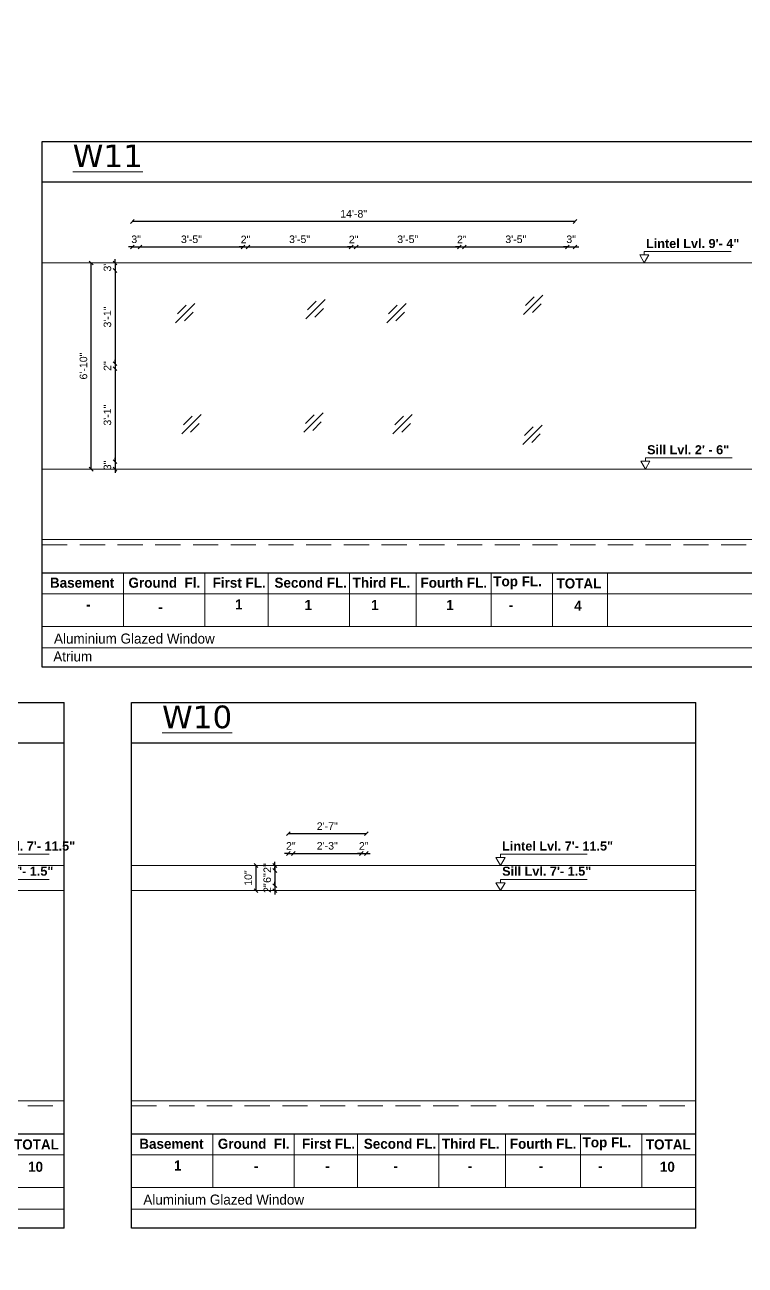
# Model space of a CAD drawing. Header units: inches. Extents: x 10755 to 33653, y -10992 to 10708.
# Drawn here: x 26382.4 to 26668.9, y 6647.1 to 7140.2 of the extents above; entities that cross this region are included whole.
import ezdxf

# ---------------------------------------------------------------- set-up
doc = ezdxf.new("R2010")
doc.units = ezdxf.units.IN
doc.header["$MEASUREMENT"] = 0
doc.linetypes.add('DASHED', pattern=[0.75, 0.5, -0.25])
for name, color, linetype, lineweight in [('dim', 6, 'Continuous', 13), ('Dimention', 4, 'Continuous', 15), ('ELE 2', 3, 'Continuous', 9), ('hatch3', 43, 'Continuous', 5), ('int dim', 6, 'Continuous', 15), ('PLASTER', 50, 'Continuous', 9), ('Text', 150, 'Continuous', 18), ('wall', 1, 'Continuous', 35)]:
    doc.layers.add(name, color=color, linetype=linetype, lineweight=lineweight)
doc.layers.add('ele 3', color=6, linetype='Continuous')
doc.styles.add('ordinary', font='arial.ttf')
doc.styles.add('SCALE 50', font='GOTHIC.TTF', dxfattribs={"height": 100})
doc.styles.get("Standard").update_dxf_attribs({"font": 'arial.ttf'})
doc.styles.add('Title Text', font='arialbd.ttf')
doc.dimstyles.new('Copy(2) of 96', dxfattribs={"dimtxt": 3, "dimasz": 1.5, "dimexe": 0.5, "dimexo": 0.5, "dimgap": 1.5, "dimtad": 1, "dimdec": 1, "dimzin": 11, "dimdsep": 46, "dimlunit": 4, "dimtxsty": 'ordinary', "dimblk": 'OBLIQUE', "dimcen": 0.09, "dimse1": 1, "dimse2": 1, "dimclrt": 7, "dimazin": 0, "dimtfac": 1, "dimtdec": 1, "dimtix": 1, "dimtmove": 2, "dimatfit": 3, "dimldrblk": 'leader', "dimfxl": 0.5, "dimfxlon": 1, "dimtolj": 1, "dimtzin": 0, "dimarcsym": 0})
doc.dimstyles.new('S8', dxfattribs={"dimscale": 8, "dimtxt": 1, "dimasz": 0.5, "dimexe": 0.5, "dimexo": 0.5, "dimgap": 0.25, "dimtad": 1, "dimzin": 3, "dimdsep": 46, "dimlunit": 4, "dimtxsty": 'Standard', "dimblk": 'ARCHTICK', "dimcen": 0, "dimclrd": 256, "dimclre": 256, "dimclrt": 6, "dimadec": 0, "dimazin": 0, "dimtfac": 0.5, "dimtix": 1, "dimtmove": 1, "dimatfit": 3, "dimfxl": 0.5, "dimfxlon": 1, "dimfrac": 1, "dimtolj": 1, "dimtzin": 0, "dimarcsym": 1})

# ---------------------------------------------------------------- blocks, each defined once
blk = doc.blocks.new('glass')
at = {"layer": 'Dimention'}
for p, q in [((25987.01, 7639.88), (25994.7, 7647.56)), ((25987.72, 7643.41), (25991.16, 7646.86)), ((25990.55, 7640.58), (25993.99, 7644.03))]:
    blk.add_line(p, q, dxfattribs=at)
blk = doc.blocks.new('*U1893')
blk.add_line((-3.85, 0), (3.85, 0))
blk.add_lwpolyline([(0, 0), (1.52, 2.64), (-1.52, 2.64)], close=True)
blk.add_lwpolyline([(0, 2.64), (0, 3.74), (28.74, 3.74)])
at = {"style": 'Title Text'}
blk.add_attdef('SILL', (0.57, 4.95), '', height=3, dxfattribs=at)
blk = doc.blocks.new('_Oblique')
at = {"layer": 'wall', "color": 0, "lineweight": -2}
blk.add_line((-0.5, -0.5), (0.5, 0.5), dxfattribs=at)
blk = doc.blocks.new('*D3343')
at = {"layer": 'Defpoints', "color": 0, "transparency": 16777216}
for p in [(26190.73, 7045.57), (26629.42, 7045.57), (26207.13, 6963.57)]:
    blk.add_point(p, dxfattribs=at)
at = {"layer": 'Dimention', "color": 0, "lineweight": -2, "transparency": 16777216}
blk.add_line((26190.73, 6963.57), (26190.73, 7045.57), dxfattribs=at)
at = {"layer": 'Dimention', "color": 0, "lineweight": -2, "transparency": 16777216, "xscale": 1.5, "yscale": 1.5, "zscale": 1.5}
for p, rotation in [((26190.73, 7045.57), 90), ((26190.73, 6963.57), 270)]:
    blk.add_blockref('_Oblique', p, dxfattribs=dict(at, rotation=rotation))
at = {"layer": 'Dimention', "color": 7, "transparency": 16777216, "insert": (26187.7, 7004.57), "char_height": 3, "attachment_point": 5, "rotation": 90, "style": 'ordinary'}
blk.add_mtext('\\A1;6\'-10"', dxfattribs=at)
blk = doc.blocks.new('leader')
blk.add_solid([(-1.34, 0.32), (0, 0), (-1.34, -0.32)])
blk = doc.blocks.new('*D3353')
at = {"layer": 'Defpoints', "color": 0, "transparency": 16777216}
for p in [(26418.31, 7042.57), (26425.19, 7045.57), (26428.19, 7042.57)]:
    blk.add_point(p, dxfattribs=at)
at = {"layer": 'Dimention', "color": 0, "lineweight": -2, "transparency": 16777216}
for p, q in [((26418.31, 7045.57), (26418.31, 7047.07)), ((26418.31, 7045.57), (26418.31, 7042.57)), ((26418.31, 7042.57), (26418.31, 7041.07))]:
    blk.add_line(p, q, dxfattribs=at)
at = {"layer": 'Dimention', "color": 0, "lineweight": -2, "transparency": 16777216, "xscale": 1.5, "yscale": 1.5, "zscale": 1.5}
for p, rotation in [((26418.31, 7045.57), 270), ((26418.31, 7042.57), 90)]:
    blk.add_blockref('_Oblique', p, dxfattribs=dict(at, rotation=rotation))
at = {"layer": 'Dimention', "color": 7, "transparency": 16777216, "insert": (26415.28, 7044.07), "char_height": 3, "attachment_point": 5, "rotation": 90, "style": 'ordinary'}
blk.add_mtext('\\A1;3"', dxfattribs=at)
blk = doc.blocks.new('*D3354')
at = {"layer": 'Defpoints', "color": 0, "transparency": 16777216}
for p in [(26428.19, 7042.57), (26418.31, 7005.57), (26428.19, 7005.57)]:
    blk.add_point(p, dxfattribs=at)
at = {"layer": 'Dimention', "color": 0, "lineweight": -2, "transparency": 16777216}
blk.add_line((26418.31, 7042.57), (26418.31, 7005.57), dxfattribs=at)
at = {"layer": 'Dimention', "color": 0, "lineweight": -2, "transparency": 16777216, "xscale": 1.5, "yscale": 1.5, "zscale": 1.5}
for p, rotation in [((26418.31, 7042.57), 90), ((26418.31, 7005.57), 270)]:
    blk.add_blockref('_Oblique', p, dxfattribs=dict(at, rotation=rotation))
at = {"layer": 'Dimention', "color": 7, "transparency": 16777216, "insert": (26415.28, 7024.07), "char_height": 3, "attachment_point": 5, "rotation": 90, "style": 'ordinary'}
blk.add_mtext('\\A1;3\'-1"', dxfattribs=at)
blk = doc.blocks.new('*D3355')
at = {"layer": 'Defpoints', "color": 0, "transparency": 16777216}
for p in [(26418.31, 7003.57), (26428.19, 7005.57), (26428.19, 7003.57)]:
    blk.add_point(p, dxfattribs=at)
at = {"layer": 'Dimention', "color": 0, "lineweight": -2, "transparency": 16777216}
for p, q in [((26418.31, 7005.57), (26418.31, 7007.07)), ((26418.31, 7005.57), (26418.31, 7003.57)), ((26418.31, 7003.57), (26418.31, 7002.07))]:
    blk.add_line(p, q, dxfattribs=at)
at = {"layer": 'Dimention', "color": 0, "lineweight": -2, "transparency": 16777216, "xscale": 1.5, "yscale": 1.5, "zscale": 1.5}
for p, rotation in [((26418.31, 7005.57), 270), ((26418.31, 7003.57), 90)]:
    blk.add_blockref('_Oblique', p, dxfattribs=dict(at, rotation=rotation))
at = {"layer": 'Dimention', "color": 7, "transparency": 16777216, "insert": (26415.3, 7004.57), "char_height": 3, "attachment_point": 5, "rotation": 90, "style": 'ordinary'}
blk.add_mtext('\\A1;2"', dxfattribs=at)
blk = doc.blocks.new('*D3356')
at = {"layer": 'Defpoints', "color": 0, "transparency": 16777216}
for p in [(26428.19, 7003.57), (26418.31, 6966.57), (26428.19, 6966.57)]:
    blk.add_point(p, dxfattribs=at)
at = {"layer": 'Dimention', "color": 0, "lineweight": -2, "transparency": 16777216}
blk.add_line((26418.31, 7003.57), (26418.31, 6966.57), dxfattribs=at)
at = {"layer": 'Dimention', "color": 0, "lineweight": -2, "transparency": 16777216, "xscale": 1.5, "yscale": 1.5, "zscale": 1.5}
for p, rotation in [((26418.31, 7003.57), 90), ((26418.31, 6966.57), 270)]:
    blk.add_blockref('_Oblique', p, dxfattribs=dict(at, rotation=rotation))
at = {"layer": 'Dimention', "color": 7, "transparency": 16777216, "insert": (26415.28, 6985.07), "char_height": 3, "attachment_point": 5, "rotation": 90, "style": 'ordinary'}
blk.add_mtext('\\A1;3\'-1"', dxfattribs=at)
blk = doc.blocks.new('*D3357')
at = {"layer": 'Defpoints', "color": 0, "transparency": 16777216}
for p in [(26418.31, 6963.57), (26425.19, 6963.57), (26428.19, 6966.57)]:
    blk.add_point(p, dxfattribs=at)
at = {"layer": 'Dimention', "color": 0, "lineweight": -2, "transparency": 16777216}
for p, q in [((26418.31, 6966.57), (26418.31, 6968.07)), ((26418.31, 6966.57), (26418.31, 6963.57)), ((26418.31, 6963.57), (26418.31, 6962.07))]:
    blk.add_line(p, q, dxfattribs=at)
at = {"layer": 'Dimention', "color": 0, "lineweight": -2, "transparency": 16777216, "xscale": 1.5, "yscale": 1.5, "zscale": 1.5}
for p, rotation in [((26418.31, 6966.57), 270), ((26418.31, 6963.57), 90)]:
    blk.add_blockref('_Oblique', p, dxfattribs=dict(at, rotation=rotation))
at = {"layer": 'Dimention', "color": 7, "transparency": 16777216, "insert": (26415.28, 6965.07), "char_height": 3, "attachment_point": 5, "rotation": 90, "style": 'ordinary'}
blk.add_mtext('\\A1;3"', dxfattribs=at)
blk = doc.blocks.new('*D3358')
at = {"layer": 'Defpoints', "color": 0, "transparency": 16777216}
for p in [(26408.79, 7045.57), (26425.19, 7045.57), (26425.19, 6963.57)]:
    blk.add_point(p, dxfattribs=at)
at = {"layer": 'Dimention', "color": 0, "lineweight": -2, "transparency": 16777216}
blk.add_line((26408.79, 6963.57), (26408.79, 7045.57), dxfattribs=at)
at = {"layer": 'Dimention', "color": 0, "lineweight": -2, "transparency": 16777216, "xscale": 1.5, "yscale": 1.5, "zscale": 1.5}
for p, rotation in [((26408.79, 7045.57), 90), ((26408.79, 6963.57), 270)]:
    blk.add_blockref('_Oblique', p, dxfattribs=dict(at, rotation=rotation))
at = {"layer": 'Dimention', "color": 7, "transparency": 16777216, "insert": (26405.76, 7004.57), "char_height": 3, "attachment_point": 5, "rotation": 90, "style": 'ordinary'}
blk.add_mtext('\\A1;6\'-10"', dxfattribs=at)
blk = doc.blocks.new('*D3359')
at = {"layer": 'Defpoints', "color": 0, "transparency": 16777216}
for p in [(26428.19, 7051.93), (26425.19, 7045.57), (26428.19, 7042.57)]:
    blk.add_point(p, dxfattribs=at)
at = {"layer": 'Dimention', "color": 0, "lineweight": -2, "transparency": 16777216}
for p, q in [((26425.19, 7051.93), (26423.69, 7051.93)), ((26425.19, 7051.93), (26428.19, 7051.93)), ((26428.19, 7051.93), (26429.69, 7051.93))]:
    blk.add_line(p, q, dxfattribs=at)
at = {"layer": 'Dimention', "color": 0, "lineweight": -2, "transparency": 16777216, "xscale": 1.5, "yscale": 1.5, "zscale": 1.5}
blk.add_blockref('_Oblique', (26425.19, 7051.93), dxfattribs=at)
at = {"layer": 'Dimention', "color": 0, "lineweight": -2, "transparency": 16777216, "xscale": 1.5, "yscale": 1.5, "zscale": 1.5, "rotation": 180}
blk.add_blockref('_Oblique', (26428.19, 7051.93), dxfattribs=at)
at = {"layer": 'Dimention', "color": 7, "transparency": 16777216, "insert": (26426.69, 7054.96), "char_height": 3, "attachment_point": 5, "style": 'ordinary'}
blk.add_mtext('\\A1;3"', dxfattribs=at)
blk = doc.blocks.new('*D3360')
at = {"layer": 'Defpoints', "color": 0, "transparency": 16777216}
for p in [(26469.19, 7051.93), (26428.19, 7042.57), (26469.19, 7042.57)]:
    blk.add_point(p, dxfattribs=at)
at = {"layer": 'Dimention', "color": 0, "lineweight": -2, "transparency": 16777216}
blk.add_line((26428.19, 7051.93), (26469.19, 7051.93), dxfattribs=at)
at = {"layer": 'Dimention', "color": 0, "lineweight": -2, "transparency": 16777216, "xscale": 1.5, "yscale": 1.5, "zscale": 1.5, "rotation": 180}
blk.add_blockref('_Oblique', (26428.19, 7051.93), dxfattribs=at)
at = {"layer": 'Dimention', "color": 0, "lineweight": -2, "transparency": 16777216, "xscale": 1.5, "yscale": 1.5, "zscale": 1.5}
blk.add_blockref('_Oblique', (26469.19, 7051.93), dxfattribs=at)
at = {"layer": 'Dimention', "color": 7, "transparency": 16777216, "insert": (26448.69, 7054.96), "char_height": 3, "attachment_point": 5, "style": 'ordinary'}
blk.add_mtext('\\A1;3\'-5"', dxfattribs=at)
blk = doc.blocks.new('*D3361')
at = {"layer": 'Defpoints', "color": 0, "transparency": 16777216}
for p in [(26471.19, 7051.93), (26469.19, 7042.57), (26471.19, 7042.57)]:
    blk.add_point(p, dxfattribs=at)
at = {"layer": 'Dimention', "color": 0, "lineweight": -2, "transparency": 16777216}
for p, q in [((26469.19, 7051.93), (26467.69, 7051.93)), ((26469.19, 7051.93), (26471.19, 7051.93)), ((26471.19, 7051.93), (26472.69, 7051.93))]:
    blk.add_line(p, q, dxfattribs=at)
at = {"layer": 'Dimention', "color": 0, "lineweight": -2, "transparency": 16777216, "xscale": 1.5, "yscale": 1.5, "zscale": 1.5}
blk.add_blockref('_Oblique', (26469.19, 7051.93), dxfattribs=at)
at = {"layer": 'Dimention', "color": 0, "lineweight": -2, "transparency": 16777216, "xscale": 1.5, "yscale": 1.5, "zscale": 1.5, "rotation": 180}
blk.add_blockref('_Oblique', (26471.19, 7051.93), dxfattribs=at)
at = {"layer": 'Dimention', "color": 7, "transparency": 16777216, "insert": (26470.19, 7054.93), "char_height": 3, "attachment_point": 5, "style": 'ordinary'}
blk.add_mtext('\\A1;2"', dxfattribs=at)
blk = doc.blocks.new('*D3362')
at = {"layer": 'Defpoints', "color": 0, "transparency": 16777216}
for p in [(26512.19, 7051.93), (26471.19, 7042.57), (26512.19, 7042.57)]:
    blk.add_point(p, dxfattribs=at)
at = {"layer": 'Dimention', "color": 0, "lineweight": -2, "transparency": 16777216}
blk.add_line((26471.19, 7051.93), (26512.19, 7051.93), dxfattribs=at)
at = {"layer": 'Dimention', "color": 0, "lineweight": -2, "transparency": 16777216, "xscale": 1.5, "yscale": 1.5, "zscale": 1.5, "rotation": 180}
blk.add_blockref('_Oblique', (26471.19, 7051.93), dxfattribs=at)
at = {"layer": 'Dimention', "color": 0, "lineweight": -2, "transparency": 16777216, "xscale": 1.5, "yscale": 1.5, "zscale": 1.5}
blk.add_blockref('_Oblique', (26512.19, 7051.93), dxfattribs=at)
at = {"layer": 'Dimention', "color": 7, "transparency": 16777216, "insert": (26491.69, 7054.96), "char_height": 3, "attachment_point": 5, "style": 'ordinary'}
blk.add_mtext('\\A1;3\'-5"', dxfattribs=at)
blk = doc.blocks.new('*D3363')
at = {"layer": 'Defpoints', "color": 0, "transparency": 16777216}
for p in [(26514.19, 7051.93), (26512.19, 7042.57), (26514.19, 7042.57)]:
    blk.add_point(p, dxfattribs=at)
at = {"layer": 'Dimention', "color": 0, "lineweight": -2, "transparency": 16777216}
for p, q in [((26512.19, 7051.93), (26510.69, 7051.93)), ((26512.19, 7051.93), (26514.19, 7051.93)), ((26514.19, 7051.93), (26515.69, 7051.93))]:
    blk.add_line(p, q, dxfattribs=at)
at = {"layer": 'Dimention', "color": 0, "lineweight": -2, "transparency": 16777216, "xscale": 1.5, "yscale": 1.5, "zscale": 1.5}
blk.add_blockref('_Oblique', (26512.19, 7051.93), dxfattribs=at)
at = {"layer": 'Dimention', "color": 0, "lineweight": -2, "transparency": 16777216, "xscale": 1.5, "yscale": 1.5, "zscale": 1.5, "rotation": 180}
blk.add_blockref('_Oblique', (26514.19, 7051.93), dxfattribs=at)
at = {"layer": 'Dimention', "color": 7, "transparency": 16777216, "insert": (26513.19, 7054.93), "char_height": 3, "attachment_point": 5, "style": 'ordinary'}
blk.add_mtext('\\A1;2"', dxfattribs=at)
blk = doc.blocks.new('*D3364')
at = {"layer": 'Defpoints', "color": 0, "transparency": 16777216}
for p in [(26555.19, 7051.93), (26514.19, 7042.57), (26555.19, 7042.57)]:
    blk.add_point(p, dxfattribs=at)
at = {"layer": 'Dimention', "color": 0, "lineweight": -2, "transparency": 16777216}
blk.add_line((26514.19, 7051.93), (26555.19, 7051.93), dxfattribs=at)
at = {"layer": 'Dimention', "color": 0, "lineweight": -2, "transparency": 16777216, "xscale": 1.5, "yscale": 1.5, "zscale": 1.5, "rotation": 180}
blk.add_blockref('_Oblique', (26514.19, 7051.93), dxfattribs=at)
at = {"layer": 'Dimention', "color": 0, "lineweight": -2, "transparency": 16777216, "xscale": 1.5, "yscale": 1.5, "zscale": 1.5}
blk.add_blockref('_Oblique', (26555.19, 7051.93), dxfattribs=at)
at = {"layer": 'Dimention', "color": 7, "transparency": 16777216, "insert": (26534.69, 7054.96), "char_height": 3, "attachment_point": 5, "style": 'ordinary'}
blk.add_mtext('\\A1;3\'-5"', dxfattribs=at)
blk = doc.blocks.new('*D3365')
at = {"layer": 'Defpoints', "color": 0, "transparency": 16777216}
for p in [(26557.19, 7051.93), (26555.19, 7042.57), (26557.19, 7042.57)]:
    blk.add_point(p, dxfattribs=at)
at = {"layer": 'Dimention', "color": 0, "lineweight": -2, "transparency": 16777216}
for p, q in [((26555.19, 7051.93), (26553.69, 7051.93)), ((26555.19, 7051.93), (26557.19, 7051.93)), ((26557.19, 7051.93), (26558.69, 7051.93))]:
    blk.add_line(p, q, dxfattribs=at)
at = {"layer": 'Dimention', "color": 0, "lineweight": -2, "transparency": 16777216, "xscale": 1.5, "yscale": 1.5, "zscale": 1.5}
blk.add_blockref('_Oblique', (26555.19, 7051.93), dxfattribs=at)
at = {"layer": 'Dimention', "color": 0, "lineweight": -2, "transparency": 16777216, "xscale": 1.5, "yscale": 1.5, "zscale": 1.5, "rotation": 180}
blk.add_blockref('_Oblique', (26557.19, 7051.93), dxfattribs=at)
at = {"layer": 'Dimention', "color": 7, "transparency": 16777216, "insert": (26556.19, 7054.93), "char_height": 3, "attachment_point": 5, "style": 'ordinary'}
blk.add_mtext('\\A1;2"', dxfattribs=at)
blk = doc.blocks.new('*D3366')
at = {"layer": 'Defpoints', "color": 0, "transparency": 16777216}
for p in [(26598.19, 7051.93), (26557.19, 7042.57), (26598.19, 7042.57)]:
    blk.add_point(p, dxfattribs=at)
at = {"layer": 'Dimention', "color": 0, "lineweight": -2, "transparency": 16777216}
blk.add_line((26557.19, 7051.93), (26598.19, 7051.93), dxfattribs=at)
at = {"layer": 'Dimention', "color": 0, "lineweight": -2, "transparency": 16777216, "xscale": 1.5, "yscale": 1.5, "zscale": 1.5, "rotation": 180}
blk.add_blockref('_Oblique', (26557.19, 7051.93), dxfattribs=at)
at = {"layer": 'Dimention', "color": 0, "lineweight": -2, "transparency": 16777216, "xscale": 1.5, "yscale": 1.5, "zscale": 1.5}
blk.add_blockref('_Oblique', (26598.19, 7051.93), dxfattribs=at)
at = {"layer": 'Dimention', "color": 7, "transparency": 16777216, "insert": (26577.69, 7054.96), "char_height": 3, "attachment_point": 5, "style": 'ordinary'}
blk.add_mtext('\\A1;3\'-5"', dxfattribs=at)
blk = doc.blocks.new('*D3367')
at = {"layer": 'Defpoints', "color": 0, "transparency": 16777216}
for p in [(26601.19, 7051.93), (26598.19, 7042.57), (26601.19, 7045.57)]:
    blk.add_point(p, dxfattribs=at)
at = {"layer": 'Dimention', "color": 0, "lineweight": -2, "transparency": 16777216}
for p, q in [((26598.19, 7051.93), (26596.69, 7051.93)), ((26598.19, 7051.93), (26601.19, 7051.93)), ((26601.19, 7051.93), (26602.69, 7051.93))]:
    blk.add_line(p, q, dxfattribs=at)
at = {"layer": 'Dimention', "color": 0, "lineweight": -2, "transparency": 16777216, "xscale": 1.5, "yscale": 1.5, "zscale": 1.5}
blk.add_blockref('_Oblique', (26598.19, 7051.93), dxfattribs=at)
at = {"layer": 'Dimention', "color": 0, "lineweight": -2, "transparency": 16777216, "xscale": 1.5, "yscale": 1.5, "zscale": 1.5, "rotation": 180}
blk.add_blockref('_Oblique', (26601.19, 7051.93), dxfattribs=at)
at = {"layer": 'Dimention', "color": 7, "transparency": 16777216, "insert": (26599.69, 7054.96), "char_height": 3, "attachment_point": 5, "style": 'ordinary'}
blk.add_mtext('\\A1;3"', dxfattribs=at)
blk = doc.blocks.new('*D3368')
at = {"layer": 'Defpoints', "color": 0, "transparency": 16777216}
for p in [(26425.19, 7062.03), (26425.19, 7045.57), (26601.19, 7045.57)]:
    blk.add_point(p, dxfattribs=at)
at = {"layer": 'Dimention', "color": 0, "lineweight": -2, "transparency": 16777216}
blk.add_line((26601.19, 7062.03), (26425.19, 7062.03), dxfattribs=at)
at = {"layer": 'Dimention', "color": 0, "lineweight": -2, "transparency": 16777216, "xscale": 1.5, "yscale": 1.5, "zscale": 1.5, "rotation": 180}
blk.add_blockref('_Oblique', (26425.19, 7062.03), dxfattribs=at)
at = {"layer": 'Dimention', "color": 0, "lineweight": -2, "transparency": 16777216, "xscale": 1.5, "yscale": 1.5, "zscale": 1.5}
blk.add_blockref('_Oblique', (26601.19, 7062.03), dxfattribs=at)
at = {"layer": 'Dimention', "color": 7, "transparency": 16777216, "insert": (26513.19, 7065.07), "char_height": 3, "attachment_point": 5, "style": 'ordinary'}
blk.add_mtext('\\A1;14\'-8"', dxfattribs=at)
blk = doc.blocks.new('*D3345')
at = {"layer": 'Defpoints', "color": 0, "transparency": 16777216}
for p in [(26486.61, 6806.02), (26481.84, 6804.02), (26488.61, 6804.02)]:
    blk.add_point(p, dxfattribs=at)
at = {"layer": 'Dimention', "color": 0, "lineweight": -2, "transparency": 16777216}
for p, q in [((26481.84, 6806.02), (26481.84, 6807.52)), ((26481.84, 6806.02), (26481.84, 6804.02)), ((26481.84, 6804.02), (26481.84, 6802.52))]:
    blk.add_line(p, q, dxfattribs=at)
at = {"layer": 'Dimention', "color": 0, "lineweight": -2, "transparency": 16777216, "xscale": 1.5, "yscale": 1.5, "zscale": 1.5}
for p, rotation in [((26481.84, 6806.02), 270), ((26481.84, 6804.02), 90)]:
    blk.add_blockref('_Oblique', p, dxfattribs=dict(at, rotation=rotation))
at = {"layer": 'Dimention', "color": 7, "transparency": 16777216, "insert": (26478.84, 6805.02), "char_height": 3, "attachment_point": 5, "rotation": 90, "style": 'ordinary'}
blk.add_mtext('\\A1;2"', dxfattribs=at)
blk = doc.blocks.new('*D3346')
at = {"layer": 'Defpoints', "color": 0, "transparency": 16777216}
for p in [(26488.61, 6804.02), (26481.84, 6798.02), (26488.61, 6798.02)]:
    blk.add_point(p, dxfattribs=at)
at = {"layer": 'Dimention', "color": 0, "lineweight": -2, "transparency": 16777216}
for p, q in [((26481.84, 6804.02), (26481.84, 6805.52)), ((26481.84, 6804.02), (26481.84, 6798.02)), ((26481.84, 6798.02), (26481.84, 6796.52))]:
    blk.add_line(p, q, dxfattribs=at)
at = {"layer": 'Dimention', "color": 0, "lineweight": -2, "transparency": 16777216, "xscale": 1.5, "yscale": 1.5, "zscale": 1.5}
for p, rotation in [((26481.84, 6804.02), 270), ((26481.84, 6798.02), 90)]:
    blk.add_blockref('_Oblique', p, dxfattribs=dict(at, rotation=rotation))
at = {"layer": 'Dimention', "color": 7, "transparency": 16777216, "insert": (26478.81, 6801.02), "char_height": 3, "attachment_point": 5, "rotation": 90, "style": 'ordinary'}
blk.add_mtext('\\A1;6"', dxfattribs=at)
blk = doc.blocks.new('*D3347')
at = {"layer": 'Defpoints', "color": 0, "transparency": 16777216}
for p in [(26481.84, 6796.02), (26486.61, 6796.02), (26488.61, 6798.02)]:
    blk.add_point(p, dxfattribs=at)
at = {"layer": 'Dimention', "color": 0, "lineweight": -2, "transparency": 16777216}
for p, q in [((26481.84, 6798.02), (26481.84, 6799.52)), ((26481.84, 6798.02), (26481.84, 6796.02)), ((26481.84, 6796.02), (26481.84, 6794.52))]:
    blk.add_line(p, q, dxfattribs=at)
at = {"layer": 'Dimention', "color": 0, "lineweight": -2, "transparency": 16777216, "xscale": 1.5, "yscale": 1.5, "zscale": 1.5}
for p, rotation in [((26481.84, 6798.02), 270), ((26481.84, 6796.02), 90)]:
    blk.add_blockref('_Oblique', p, dxfattribs=dict(at, rotation=rotation))
at = {"layer": 'Dimention', "color": 7, "transparency": 16777216, "insert": (26478.84, 6797.02), "char_height": 3, "attachment_point": 5, "rotation": 90, "style": 'ordinary'}
blk.add_mtext('\\A1;2"', dxfattribs=at)
blk = doc.blocks.new('*D3348')
at = {"layer": 'Defpoints', "color": 0, "transparency": 16777216}
for p in [(26486.61, 6806.02), (26474.32, 6796.02), (26486.61, 6796.02)]:
    blk.add_point(p, dxfattribs=at)
at = {"layer": 'Dimention', "color": 0, "lineweight": -2, "transparency": 16777216}
blk.add_line((26474.32, 6806.02), (26474.32, 6796.02), dxfattribs=at)
at = {"layer": 'Dimention', "color": 0, "lineweight": -2, "transparency": 16777216, "xscale": 1.5, "yscale": 1.5, "zscale": 1.5}
for p, rotation in [((26474.32, 6806.02), 90), ((26474.32, 6796.02), 270)]:
    blk.add_blockref('_Oblique', p, dxfattribs=dict(at, rotation=rotation))
at = {"layer": 'Dimention', "color": 7, "transparency": 16777216, "insert": (26471.29, 6801.02), "char_height": 3, "attachment_point": 5, "rotation": 90, "style": 'ordinary'}
blk.add_mtext('\\A1;10"', dxfattribs=at)
blk = doc.blocks.new('*D3349')
at = {"layer": 'Defpoints', "color": 0, "transparency": 16777216}
for p in [(26489.21, 6810.8), (26487.21, 6806.02), (26489.21, 6804.02)]:
    blk.add_point(p, dxfattribs=at)
at = {"layer": 'Dimention', "color": 0, "lineweight": -2, "transparency": 16777216}
for p, q in [((26487.21, 6810.8), (26485.71, 6810.8)), ((26487.21, 6810.8), (26489.21, 6810.8)), ((26489.21, 6810.8), (26490.71, 6810.8))]:
    blk.add_line(p, q, dxfattribs=at)
at = {"layer": 'Dimention', "color": 0, "lineweight": -2, "transparency": 16777216, "xscale": 1.5, "yscale": 1.5, "zscale": 1.5}
blk.add_blockref('_Oblique', (26487.21, 6810.8), dxfattribs=at)
at = {"layer": 'Dimention', "color": 0, "lineweight": -2, "transparency": 16777216, "xscale": 1.5, "yscale": 1.5, "zscale": 1.5, "rotation": 180}
blk.add_blockref('_Oblique', (26489.21, 6810.8), dxfattribs=at)
at = {"layer": 'Dimention', "color": 7, "transparency": 16777216, "insert": (26488.21, 6813.81), "char_height": 3, "attachment_point": 5, "style": 'ordinary'}
blk.add_mtext('\\A1;2"', dxfattribs=at)
blk = doc.blocks.new('*D3350')
at = {"layer": 'Defpoints', "color": 0, "transparency": 16777216}
for p in [(26516.21, 6810.8), (26489.21, 6804.02), (26516.21, 6804.02)]:
    blk.add_point(p, dxfattribs=at)
at = {"layer": 'Dimention', "color": 0, "lineweight": -2, "transparency": 16777216}
blk.add_line((26489.21, 6810.8), (26516.21, 6810.8), dxfattribs=at)
at = {"layer": 'Dimention', "color": 0, "lineweight": -2, "transparency": 16777216, "xscale": 1.5, "yscale": 1.5, "zscale": 1.5, "rotation": 180}
blk.add_blockref('_Oblique', (26489.21, 6810.8), dxfattribs=at)
at = {"layer": 'Dimention', "color": 0, "lineweight": -2, "transparency": 16777216, "xscale": 1.5, "yscale": 1.5, "zscale": 1.5}
blk.add_blockref('_Oblique', (26516.21, 6810.8), dxfattribs=at)
at = {"layer": 'Dimention', "color": 7, "transparency": 16777216, "insert": (26502.71, 6813.83), "char_height": 3, "attachment_point": 5, "style": 'ordinary'}
blk.add_mtext('\\A1;2\'-3"', dxfattribs=at)
blk = doc.blocks.new('*D3351')
at = {"layer": 'Defpoints', "color": 0, "transparency": 16777216}
for p in [(26518.21, 6810.8), (26518.21, 6806.02), (26516.21, 6804.02)]:
    blk.add_point(p, dxfattribs=at)
at = {"layer": 'Dimention', "color": 0, "lineweight": -2, "transparency": 16777216}
for p, q in [((26516.21, 6810.8), (26514.71, 6810.8)), ((26516.21, 6810.8), (26518.21, 6810.8)), ((26518.21, 6810.8), (26519.71, 6810.8))]:
    blk.add_line(p, q, dxfattribs=at)
at = {"layer": 'Dimention', "color": 0, "lineweight": -2, "transparency": 16777216, "xscale": 1.5, "yscale": 1.5, "zscale": 1.5}
blk.add_blockref('_Oblique', (26516.21, 6810.8), dxfattribs=at)
at = {"layer": 'Dimention', "color": 0, "lineweight": -2, "transparency": 16777216, "xscale": 1.5, "yscale": 1.5, "zscale": 1.5, "rotation": 180}
blk.add_blockref('_Oblique', (26518.21, 6810.8), dxfattribs=at)
at = {"layer": 'Dimention', "color": 7, "transparency": 16777216, "insert": (26517.21, 6813.81), "char_height": 3, "attachment_point": 5, "style": 'ordinary'}
blk.add_mtext('\\A1;2"', dxfattribs=at)
blk = doc.blocks.new('*D3352')
at = {"layer": 'Defpoints', "color": 0, "transparency": 16777216}
for p in [(26487.21, 6818.67), (26518.21, 6806.02), (26487.21, 6803.62)]:
    blk.add_point(p, dxfattribs=at)
at = {"layer": 'Dimention', "color": 0, "lineweight": -2, "transparency": 16777216}
blk.add_line((26518.21, 6818.67), (26487.21, 6818.67), dxfattribs=at)
at = {"layer": 'Dimention', "color": 0, "lineweight": -2, "transparency": 16777216, "xscale": 1.5, "yscale": 1.5, "zscale": 1.5, "rotation": 180}
blk.add_blockref('_Oblique', (26487.21, 6818.67), dxfattribs=at)
at = {"layer": 'Dimention', "color": 0, "lineweight": -2, "transparency": 16777216, "xscale": 1.5, "yscale": 1.5, "zscale": 1.5}
blk.add_blockref('_Oblique', (26518.21, 6818.67), dxfattribs=at)
at = {"layer": 'Dimention', "color": 7, "transparency": 16777216, "insert": (26502.71, 6821.68), "char_height": 3, "attachment_point": 5, "style": 'ordinary'}
blk.add_mtext('\\A1;2\'-7"', dxfattribs=at)
blk = doc.blocks.new('_ArchTick')
at = {"color": 0, "const_width": 0.15}
blk.add_lwpolyline([(-0.5, -0.5), (0.5, 0.5)], dxfattribs=at)
blk = doc.blocks.new('*D3627')
at = {"layer": 'Defpoints', "color": 0, "transparency": 16777216}
for p in [(31969.25, 7241.82), (11281.95, 6632.82), (31991.14, 6632.82)]:
    blk.add_point(p, dxfattribs=at)
at = {"layer": 'dim', "lineweight": -2, "transparency": 16777216}
for p, q in [((31987.14, 7241.82), (31995.14, 7241.82)), ((31991.14, 7241.82), (31991.14, 6632.82)), ((31987.14, 6632.82), (31995.14, 6632.82))]:
    blk.add_line(p, q, dxfattribs=at)
at = {"layer": 'dim', "lineweight": -2, "transparency": 16777216, "xscale": 4, "yscale": 4, "zscale": 4}
for p, rotation in [((31991.14, 7241.82), 90), ((31991.14, 6632.82), 270)]:
    blk.add_blockref('_ArchTick', p, dxfattribs=dict(at, rotation=rotation))
at = {"layer": 'dim', "color": 6, "transparency": 16777216, "insert": (31985.05, 6937.32), "char_height": 8, "attachment_point": 5, "rotation": 90}
blk.add_mtext('\\A1;50\'-9"', dxfattribs=at)

msp = doc.modelspace()

# ---------------------------------------------------------------- linework, layer by layer
at = {"layer": 'ELE 2', "ltscale": 12}
for p, q in [((26421.669, 6901.044), (26421.669, 6922.339)), ((26454.027, 6901.044), (26454.027, 6922.339)), ((26479.209, 6901.044), (26479.209, 6922.339)), ((26511.567, 6901.044), (26511.567, 6922.339)), ((26538.062, 6901.044), (26538.062, 6922.339)), ((26567.943, 6901.044), (26567.943, 6922.339)), ((26592.208, 6901.044), (26592.208, 6922.339)), ((26614.097, 6901.044), (26614.097, 6922.339)), ((26675.718, 6914.082), (26389.31, 6914.082)), ((26675.718, 6901.044), (26389.31, 6901.044)), ((26675.718, 6892.504), (26389.31, 6892.504)), ((26457.193, 6677.997), (26457.193, 6699.292)), ((26489.552, 6677.997), (26489.552, 6699.292)), ((26514.734, 6677.997), (26514.734, 6699.292)), ((26547.092, 6677.997), (26547.092, 6699.292)), ((26573.587, 6677.997), (26573.587, 6699.292)), ((26603.468, 6677.997), (26603.468, 6699.292)), ((26627.733, 6677.997), (26627.733, 6699.292)), ((26398.05, 6691.035), (26173.581, 6691.035)), ((26649.304, 6691.035), (26424.835, 6691.035)), ((26398.05, 6677.997), (26173.581, 6677.997)), ((26649.304, 6677.997), (26424.835, 6677.997)), ((26398.05, 6669.457), (26173.581, 6669.457)), ((26649.304, 6669.457), (26424.835, 6669.457))]:
    msp.add_line(p, q, dxfattribs=at)
at = {"layer": 'ele 3', "ltscale": 12}
for p, q in [((26389.31, 7093.825), (26675.718, 7093.825)), ((26389.31, 6884.846), (26389.31, 7093.825)), ((26389.31, 7077.8), (26675.718, 7077.8)), ((26389.31, 6922.339), (26675.718, 6922.339)), ((26675.718, 6884.846), (26389.31, 6884.846)), ((26173.581, 6870.778), (26398.05, 6870.778)), ((26398.05, 6661.799), (26398.05, 6870.778)), ((26424.835, 6870.778), (26649.304, 6870.778)), ((26424.835, 6661.799), (26424.835, 6870.778)), ((26649.304, 6661.799), (26649.304, 6870.778)), ((26173.581, 6854.752), (26398.05, 6854.752)), ((26424.835, 6854.752), (26649.304, 6854.752)), ((26173.581, 6699.292), (26398.05, 6699.292)), ((26424.835, 6699.292), (26649.304, 6699.292)), ((26398.05, 6661.799), (26173.581, 6661.799)), ((26649.304, 6661.799), (26424.835, 6661.799))]:
    msp.add_line(p, q, dxfattribs=at)
at = {"layer": 'hatch3', "linetype": 'DASHED', "lineweight": 0, "ltscale": 20}
for p, q in [((26389.31, 6933.567), (26675.718, 6933.567)), ((26173.581, 6710.52), (26398.05, 6710.52)), ((26424.835, 6710.52), (26649.304, 6710.52))]:
    msp.add_line(p, q, dxfattribs=at)
at = {"layer": 'PLASTER', "ltscale": 50}
for p, q in [((26389.31, 7045.567), (26675.718, 7045.567)), ((26389.31, 6963.567), (26675.718, 6963.567)), ((26389.31, 6935.567), (26675.718, 6935.567)), ((26173.581, 6806.02), (26398.05, 6806.02)), ((26424.835, 6806.02), (26649.304, 6806.02)), ((26173.581, 6796.02), (26398.05, 6796.02)), ((26424.835, 6796.02), (26649.304, 6796.02)), ((26173.581, 6712.52), (26398.05, 6712.52)), ((26424.835, 6712.52), (26649.304, 6712.52))]:
    msp.add_line(p, q, dxfattribs=at)

# ---------------------------------------------------------------- block references
at = {"layer": 'Dimention'}
for p in [(593.769, -614.776), (455.381, -618.067), (507.163, -616.511), (539.381, -618.067), (457.799, -662.258), (506.349, -661.646), (541.799, -662.258), (593.44, -666.448)]:
    msp.add_blockref('glass', p, dxfattribs=at)
at = {"layer": 'int dim', "xscale": 1.199999999953434, "yscale": 1.199999999953434, "zscale": 1.199999999953434}
for p, values in [((26628.78, 7045.567), {'SILL': 'Lintel Lvl. 9\'- 4"'}), ((26629.204, 6963.567), {'SILL': 'Sill Lvl. 2\' - 6"'}), ((26357.651, 6806.02), {'SILL': 'Lintel Lvl. 7\'- 11.5"'}), ((26571.56, 6806.02), {'SILL': 'Lintel Lvl. 7\'- 11.5"'}), ((26357.651, 6796.02), {'SILL': 'Sill Lvl. 7\'- 1.5"'}), ((26571.56, 6796.02), {'SILL': 'Sill Lvl. 7\'- 1.5"'})]:
    msp.add_blockref('*U1893', p, dxfattribs=at).add_auto_attribs(values)

# ---------------------------------------------------------------- texts
at = {"layer": 'Text', "char_height": 9, "width": 62.34375, "attachment_point": 1}
for s, insert in [('{\\fVerdana|b0|i0|c0|p34;\\LW11}', (26401.46, 7092.656)), ('{\\fVerdana|b0|i0|c0|p34;\\LW10}', (26436.985, 6869.608))]:
    msp.add_mtext(s, dxfattribs=dict(at, insert=insert))
at = {"layer": 'Text', "ltscale": 100, "char_height": 4, "style": 'SCALE 50'}
for s, insert, width, attachment_point in [('{\\fCentury Gothic|b1|i0|c0|p34;Basement}', (26405.196, 6918.415), 40.38197, 5), ('{\\fCentury Gothic|b1|i0|c0|p34;Ground  Fl.}', (26437.922, 6918.415), 40.38197, 5), ('{\\fCentury Gothic|b1|i0|c0|p34;First FL.}', (26467.654, 6918.415), 40.38197, 5), ('{\\fCentury Gothic|b1|i0|c0|p34;Second FL.}', (26496.126, 6918.415), 40.38197, 5), ('{\\fCentury Gothic|b1|i0|c0|p34;Third FL.}', (26524.244, 6918.415), 40.38197, 5), ('{\\fCentury Gothic|b1|i0|c0|p34;Fourth FL.}', (26553.004, 6918.415), 40.38197, 5), ('{\\fCentury Gothic|b1|i0|c0|p34;Top FL.}', (26578.39, 6918.415), 40.38197, 5), ('{\\fCentury Gothic|b1|i0|c0|p34;TOTAL}', (26602.781, 6918.131), 40.38197, 5), ('{\\fCentury Gothic|b1|i0|c0|p34;-}', (26407.713, 6909.797), 40.38197, 5), ('{\\fCentury Gothic|b1|i0|c0|p34;-}', (26436.375, 6908.831), 40.38197, 5), ('{\\fCentury Gothic|b1|i0|c0|p34;1}', (26467.517, 6909.797), 40.38197, 5), ('{\\fCentury Gothic|b1|i0|c0|p34;1}', (26495.139, 6909.581), 40.38197, 5), ('{\\fCentury Gothic|b1|i0|c0|p34;1}', (26521.634, 6909.581), 40.38197, 5), ('{\\fCentury Gothic|b1|i0|c0|p34;1}', (26551.515, 6909.581), 40.38197, 5), ('{\\fCentury Gothic|b1|i0|c0|p34;-}', (26575.78, 6909.581), 40.38197, 5), ('{\\fCentury Gothic|b1|i0|c0|p34;4}', (26602.42, 6909.269), 40.38197, 5), ('Aluminium Glazed Window', (26394.034, 6896.212), 82.89521, 4), ('Atrium', (26393.755, 6889.101), 82.89521, 4), ('{\\fCentury Gothic|b1|i0|c0|p34;TOTAL}', (26387.051, 6695.084), 40.38197, 5), ('{\\fCentury Gothic|b1|i0|c0|p34;Basement}', (26440.72, 6695.367), 40.38197, 5), ('{\\fCentury Gothic|b1|i0|c0|p34;Ground  Fl.}', (26473.446, 6695.367), 40.38197, 5), ('{\\fCentury Gothic|b1|i0|c0|p34;First FL.}', (26503.179, 6695.367), 40.38197, 5), ('{\\fCentury Gothic|b1|i0|c0|p34;Second FL.}', (26531.651, 6695.367), 40.38197, 5), ('{\\fCentury Gothic|b1|i0|c0|p34;Third FL.}', (26559.768, 6695.367), 40.38197, 5), ('{\\fCentury Gothic|b1|i0|c0|p34;Fourth FL.}', (26588.528, 6695.367), 40.38197, 5), ('{\\fCentury Gothic|b1|i0|c0|p34;Top FL.}', (26613.915, 6695.367), 40.38197, 5), ('{\\fCentury Gothic|b1|i0|c0|p34;TOTAL}', (26638.305, 6695.084), 40.38197, 5), ('{\\fCentury Gothic|b1|i0|c0|p34;10}', (26386.69, 6686.222), 40.38197, 5), ('{\\fCentury Gothic|b1|i0|c0|p34;1}', (26443.238, 6686.75), 40.38197, 5), ('{\\fCentury Gothic|b1|i0|c0|p34;10}', (26637.945, 6686.222), 40.38197, 5), ('{\\fCentury Gothic|b1|i0|c0|p34;-}', (26474.42, 6686.534), 40.38197, 5), ('{\\fCentury Gothic|b1|i0|c0|p34;-}', (26502.783, 6686.534), 40.38197, 5), ('{\\fCentury Gothic|b1|i0|c0|p34;-}', (26529.857, 6686.534), 40.38197, 5), ('{\\fCentury Gothic|b1|i0|c0|p34;-}', (26559.51, 6686.534), 40.38197, 5), ('{\\fCentury Gothic|b1|i0|c0|p34;-}', (26587.658, 6686.534), 40.38197, 5), ('{\\fCentury Gothic|b1|i0|c0|p34;-}', (26611.305, 6686.534), 40.38197, 5), ('Aluminium Glazed Window', (26429.559, 6673.164), 82.89521, 4)]:
    msp.add_mtext(s, dxfattribs=dict(at, insert=insert, width=width, attachment_point=attachment_point))

# ---------------------------------------------------------------- dimensions: what is measured, and where the dimension line sits
at = {"layer": 'dim'}
dim = msp.add_linear_dim(base=(31991.136, 6632.82), p1=(31969.254, 7241.819), p2=(11281.953, 6632.82), angle=90, dimstyle='S8', dxfattribs=at)
dim.commit()
dim.dimension.update_dxf_attribs({"geometry": '*D3627', "text_midpoint": (31985.051, 6937.319)})
at = {"layer": 'Dimention'}
for base, p1, p2, picture, middle in [((26425.188, 7062.034), (26601.188, 7045.567), (26425.188, 7045.567), '*D3368', (26513.188, 7065.066)), ((26428.188, 7051.926), (26425.188, 7045.567), (26428.188, 7042.567), '*D3359', (26426.688, 7054.959)), ((26469.188, 7051.926), (26428.188, 7042.567), (26469.188, 7042.567), '*D3360', (26448.688, 7054.959)), ((26471.188, 7051.926), (26469.188, 7042.567), (26471.188, 7042.567), '*D3361', (26470.188, 7054.932)), ((26512.188, 7051.926), (26471.188, 7042.567), (26512.188, 7042.567), '*D3362', (26491.688, 7054.959)), ((26514.188, 7051.926), (26512.188, 7042.567), (26514.188, 7042.567), '*D3363', (26513.188, 7054.932)), ((26555.188, 7051.926), (26514.188, 7042.567), (26555.188, 7042.567), '*D3364', (26534.688, 7054.959)), ((26557.188, 7051.926), (26555.188, 7042.567), (26557.188, 7042.567), '*D3365', (26556.188, 7054.932)), ((26598.188, 7051.926), (26557.188, 7042.567), (26598.188, 7042.567), '*D3366', (26577.688, 7054.959)), ((26601.188, 7051.926), (26598.188, 7042.567), (26601.188, 7045.567), '*D3367', (26599.688, 7054.959)), ((26487.214, 6818.67), (26518.214, 6806.02), (26487.214, 6803.621), '*D3352', (26502.714, 6821.676)), ((26489.214, 6810.799), (26487.214, 6806.02), (26489.214, 6804.02), '*D3349', (26488.214, 6813.805)), ((26516.214, 6810.799), (26489.214, 6804.02), (26516.214, 6804.02), '*D3350', (26502.714, 6813.832)), ((26518.214, 6810.799), (26516.214, 6804.02), (26518.214, 6806.02), '*D3351', (26517.214, 6813.805))]:
    dim = msp.add_linear_dim(base=base, p1=p1, p2=p2, dimstyle='Copy(2) of 96', dxfattribs=at)
    dim.commit()
    dim.dimension.update_dxf_attribs({"geometry": picture, "text_midpoint": middle})
for base, p1, p2, picture, middle in [((26418.308, 7042.567), (26425.188, 7045.567), (26428.188, 7042.567), '*D3353', (26415.275, 7044.067)), ((26190.733, 7045.567), (26207.133, 6963.567), (26629.417, 7045.567), '*D3343', (26187.702, 7004.567)), ((26408.788, 7045.567), (26425.188, 6963.567), (26425.188, 7045.567), '*D3358', (26405.757, 7004.567)), ((26418.308, 7005.567), (26428.188, 7042.567), (26428.188, 7005.567), '*D3354', (26415.275, 7024.067)), ((26418.308, 6966.567), (26428.188, 7003.567), (26428.188, 6966.567), '*D3356', (26415.275, 6985.067)), ((26418.308, 7003.567), (26428.188, 7005.567), (26428.188, 7003.567), '*D3355', (26415.302, 7004.567)), ((26418.308, 6963.567), (26428.188, 6966.567), (26425.188, 6963.567), '*D3357', (26415.275, 6965.067)), ((26474.319, 6796.02), (26486.606, 6806.02), (26486.606, 6796.02), '*D3348', (26471.287, 6801.02)), ((26481.841, 6798.02), (26488.606, 6804.02), (26488.606, 6798.02), '*D3346', (26478.81, 6801.02)), ((26481.841, 6804.02), (26486.606, 6806.02), (26488.606, 6804.02), '*D3345', (26478.835, 6805.02)), ((26481.841, 6796.02), (26488.606, 6798.02), (26486.606, 6796.02), '*D3347', (26478.835, 6797.02))]:
    dim = msp.add_linear_dim(base=base, p1=p1, p2=p2, angle=90, dimstyle='Copy(2) of 96', dxfattribs=at)
    dim.commit()
    dim.dimension.update_dxf_attribs({"geometry": picture, "text_midpoint": middle})

doc.saveas('drawing.dxf')
